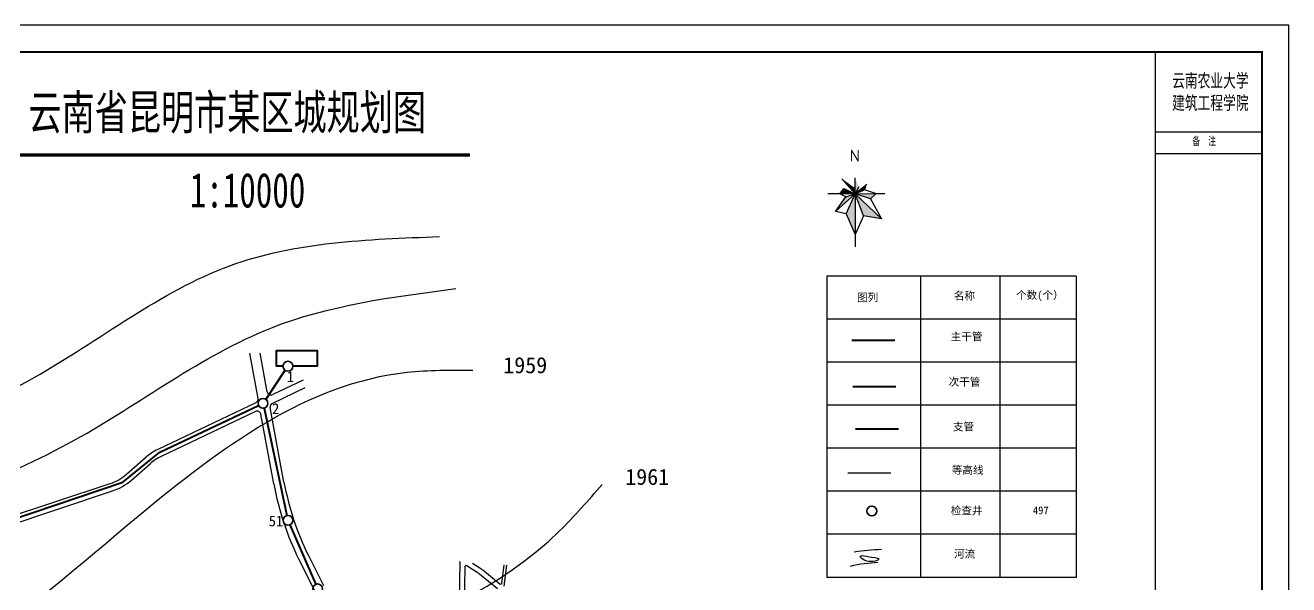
# Model space of a CAD drawing. Header units: millimetres. Extents: x 3174 to 4662, y 498 to 1092.
# Drawn here: x 3541.3 to 4014.8, y 882.5 to 1092.1 of the extents above; entities that cross this region are included whole.
import ezdxf

# ---------------------------------------------------------------- set-up
doc = ezdxf.new("R2010")
doc.units = ezdxf.units.MM
doc.linetypes.add('ACAD_ISO02W100', pattern=[15, 12, -3])
for name, color, linetype in [('dgx', 3, 'Continuous'), ('DL-BXRX', 7, 'Continuous'), ('TWT_TAB', 7, 'Continuous'), ('垂直', 7, 'Continuous'), ('河流', 5, 'Continuous'), ('片区边界', 6, 'Continuous')]:
    doc.layers.add(name, color=color, linetype=linetype)
for name, color, linetype, lineweight in [('干管', 2, 'Continuous', 50), ('标号', 6, 'Continuous', 50), ('节点', 6, 'Continuous', 50), ('雨水管道完整图', 90, 'ACAD_ISO02W100', 50)]:
    doc.layers.add(name, color=color, linetype=linetype, lineweight=lineweight)
doc.styles.get("Standard").update_dxf_attribs({"font": 'txt', "bigfont": 'gbcbig.shx'})
doc.styles.add('标注', font='', dxfattribs={"height": 3.5})
doc.styles.get('标注').set_extended_font_data('SimSun')

msp = doc.modelspace()

# ---------------------------------------------------------------- hatches: boundary and pattern name
for points in [[(3852.25, 1029), (3847.33, 1034.61), (3851.49, 1031.63)], [(3852.25, 1029), (3852.23, 1034.94), (3853.63, 1031.56)], [(3856.08, 1030.47), (3852.25, 1029), (3856.63, 1032.49)], [(3844.96, 1022.36), (3852.25, 1029), (3848.8, 1027.84)], [(3846.56, 1028.98), (3847.97, 1030.94), (3852.25, 1029)], [(3848.88, 1021.51), (3852.31, 1013.69), (3852.25, 1029)], [(3858.06, 1027.1), (3852.25, 1029), (3860.12, 1029.03)], [(3862.09, 1019.59), (3855.4, 1020.78), (3852.25, 1029)]]:
    msp.add_hatch(color=256).paths.add_polyline_path(points)

# ---------------------------------------------------------------- linework, layer by layer
for p, q in [((3964.76, 1044.13), (4004.76, 1044.13)), ((3852.25, 1029), (3847.33, 1034.61)), ((3852.25, 1029), (3852.23, 1034.94)), ((3856.63, 1032.49), (3852.25, 1029)), ((3846.56, 1028.98), (3842.06, 1028.96)), ((3844.96, 1022.36), (3852.25, 1029)), ((3844.96, 1022.36), (3848.8, 1027.84)), ((3846.56, 1028.98), (3847.97, 1030.94)), ((3852.25, 1029), (3846.56, 1028.98)), ((3848.8, 1027.84), (3846.56, 1028.98)), ((3847.97, 1030.94), (3852.25, 1029)), ((3848.8, 1027.84), (3852.25, 1029)), ((3848.88, 1021.51), (3852.25, 1029)), ((3851.49, 1031.63), (3852.25, 1029)), ((3853.63, 1031.56), (3852.25, 1029)), ((3856.08, 1030.47), (3852.25, 1029)), ((3852.25, 1029), (3860.12, 1029.03)), ((3852.25, 1029), (3852.31, 1013.69)), ((3855.4, 1020.78), (3852.25, 1029)), ((3862.09, 1019.59), (3852.25, 1029)), ((3858.06, 1027.1), (3852.25, 1029)), ((3856.08, 1030.47), (3860.12, 1029.03)), ((3858.06, 1027.1), (3860.12, 1029.03)), ((3860.12, 1029.03), (3863.45, 1029.04)), ((3858.06, 1027.1), (3862.09, 1019.59)), ((3848.88, 1021.51), (3844.96, 1022.36)), ((3848.88, 1021.51), (3852.31, 1013.69)), ((3855.4, 1020.78), (3852.31, 1013.69)), ((3862.09, 1019.59), (3855.4, 1020.78)), ((3852.31, 1013.69), (3852.33, 1009.05)), ((3628.49, 952.26), (3625.36, 969.22)), ((3631.97, 954.76), (3629.3, 969.22)), ((3645.36, 959.12), (3634.02, 953.71)), ((3646.02, 956.22), (3633.87, 950.42)), ((3627.69, 950.69), (3590.97, 933.18)), ((3627.53, 947.4), (3592.22, 930.55)), ((3638.21, 920.97), (3633.06, 948.84)), ((3634.4, 920.27), (3629.59, 946.35)), ((3579.18, 923.91), (3586.25, 930.08)), ((3581.09, 921.72), (3588.16, 927.89)), ((3532.38, 906.88), (3573.06, 920.41)), ((3533.3, 904.12), (3573.98, 917.65)), ((3643.9, 891.76), (3649.51, 880.47)), ((3647.37, 893.48), (3652.97, 882.19))]:
    msp.add_line(p, q)
msp.add_lwpolyline([(3173.76, 498.13), (4014.76, 498.13), (4014.76, 1092.13), (3173.76, 1092.13)], close=True)
for points, const_width in [([(3198.76, 508.13), (4004.76, 508.13), (4004.76, 1082.13), (3198.76, 1082.13)], 0.8), ([(4004.76, 508.13), (3964.76, 508.13), (3964.76, 1082.13), (4004.76, 1082.13)], 0.56)]:
    msp.add_lwpolyline(points, close=True, dxfattribs=dict(const_width=const_width))
at = {"const_width": 0.4}
msp.add_lwpolyline([(3964.76, 1052.13), (4004.76, 1052.13)], dxfattribs=at)
at = {"color": 7}
for points, const_width in [([(3535.38, 1043.52), (3707.9, 1043.52)], 1.2), ([(3535.38, 1040.4), (3707.9, 1040.4)], 0.001)]:
    msp.add_lwpolyline(points, dxfattribs=dict(at, const_width=const_width))
for centre, radius, start, end in [((3627.07, 952), 1.45, 295.5008, 10.4622), ((3633.4, 955.02), 1.45, 190.4622, 295.5008), ((3628.16, 946.09), 1.45, 10.4622, 115.5008), ((3634.49, 949.11), 1.45, 115.5008, 190.4622), ((3599.93, 914.39), 20.81, 115.5008, 131.0931), ((3599.93, 914.39), 17.91, 115.5008, 131.0931), ((3567.41, 937.4), 17.91, 288.3974, 311.0931), ((3567.41, 937.4), 20.81, 288.3974, 311.0931), ((3741.02, 939.95), 108.42, 190.4622, 206.3936), ((3741.02, 939.95), 104.54, 190.4622, 206.3936)]:
    msp.add_arc(centre, radius, start, end)
at = {"layer": 'dgx'}
for points in [[(3268.44, 646.47), (3320.83, 745.61), (3359.73, 838.4), (3442.28, 834.43), (3583.57, 908.19), (3684.38, 962.12), (3708.98, 962.91)], [(3300.19, 618.71), (3370.04, 751.16), (3483.55, 778.12), (3570.07, 824.92), (3741.53, 902.64), (3757.4, 920.09)]]:
    msp.add_spline(points, degree=3, dxfattribs=at)
at = {"layer": 'DL-BXRX'}
msp.add_line((3718.2, 881.01), (3711.51, 886.45), dxfattribs=at)
for points in [[(3704.11, 891.03), (3704, 891.08)], [(3704.04, 877.17), (3704.26, 890.8)], [(3704.26, 890.8), (3704.11, 891.03)], [(3704.26, 890.8), (3704.11, 891.03)], [(3711.67, 888.66), (3708.82, 890.44)], [(3705.87, 873.97), (3706.12, 889.45)], [(3706.51, 889.66), (3706.12, 889.45)], [(3710.66, 887.06), (3706.51, 889.66)], [(3719.22, 882.61), (3712.7, 887.91)], [(3719.85, 882.8), (3720.7, 889.94)], [(3720.76, 881.92), (3721.69, 889.82)], [(3719.85, 882.8), (3719.22, 882.61)]]:
    msp.add_lwpolyline(points, dxfattribs=at)
for points in [[(3711.51, 886.45, 0.03073), (3710.66, 887.06)], [(3712.7, 887.91, 0.03073), (3711.67, 888.66)]]:
    msp.add_lwpolyline(points, format="xyb", dxfattribs=at)
at = {"layer": 'TWT_TAB', "color": 7, "lineweight": -3}
msp.add_line((3841.68, 998.15), (3841.68, 885.25), dxfattribs=at)
for points in [[(3876.79, 998.15), (3876.79, 885.25)], [(3906.47, 998.15), (3906.47, 885.25)], [(3935.13, 998.15), (3935.13, 885.25)]]:
    msp.add_lwpolyline(points, dxfattribs=at)
at = {"layer": '垂直', "lineweight": -3}
for p, q in [((3935.13, 998.15), (3841.68, 998.15)), ((3935.13, 982.02), (3841.68, 982.02)), ((3935.13, 965.89), (3841.68, 965.89)), ((3916.82, 949.77), (3841.68, 949.77)), ((3935.13, 949.77), (3841.68, 949.77)), ((3935.13, 933.64), (3841.68, 933.64)), ((3935.13, 917.51), (3841.68, 917.51)), ((3935.13, 901.38), (3841.68, 901.38)), ((3935.13, 885.25), (3841.68, 885.25))]:
    msp.add_line(p, q, dxfattribs=at)
at = {"layer": '干管', "color": 1, "linetype": 'ByBlock', "lineweight": 40}
for points in [[(3637.84, 964.37), (3635.39, 964.37), (3635.39, 970.29), (3650.59, 970.29), (3650.59, 964.37), (3641.52, 964.37)], [(3631.39, 951.96), (3638.66, 962.85)], [(3435.33, 836.37), (3444.41, 838.03), (3464.95, 852.25), (3478.12, 866.04), (3489.55, 875.24), (3498.04, 890.71), (3503.63, 893.79), (3517.55, 896.59), (3535.69, 906.73), (3577.87, 920.92), (3591.66, 932.18), (3628.71, 949.65)], [(3630.75, 948.64), (3639.34, 908.45)], [(3640.45, 904.97), (3650.1, 882.62)]]:
    msp.add_lwpolyline(points, dxfattribs=at)
at = {"layer": '河流', "start_tangent": (0.530322, 0.847796)}
for points in [[(3242.12, 687.78), (3257.44, 711.95), (3259.86, 762.71), (3284.05, 811.87), (3295.34, 881.16), (3359.86, 892.44), (3405.83, 879.55), (3461.47, 915), (3544.53, 960.12), (3617.92, 1002.02), (3696.44, 1012.92)], [(3257.44, 664.41), (3272.76, 688.59), (3275.18, 739.35), (3299.38, 788.5), (3310.67, 857.79), (3375.18, 869.07), (3421.15, 856.18), (3476.79, 891.63), (3559.85, 936.76), (3633.24, 978.65), (3702.64, 993.45)]]:
    msp.add_spline(points, degree=3, dxfattribs=at)
at = {"layer": '河流'}
for points in [[(3851.96, 894.84), (3855.42, 895.48), (3858.76, 895.56), (3862.1, 895.81)], [(3850.47, 889.48), (3854.02, 890.45), (3857.41, 890.68), (3860.78, 890.89)]]:
    msp.add_open_spline(points, degree=3, dxfattribs=at)
at = {"layer": '河流', "start_tangent": (-0.97383, 0.227276), "end_tangent": (-0.97383, 0.227276)}
msp.add_spline([(3857.48, 893), (3854.23, 893.22), (3856.67, 891.34), (3861.1, 892.17), (3857.48, 893)], degree=3, dxfattribs=at)
at = {"layer": '节点', "color": 3, "linetype": 'ByBlock', "lineweight": 35}
for centre in [(3639.68, 964.37), (3630.37, 950.43), (3858.53, 910.1), (3639.72, 906.65), (3650.83, 880.94)]:
    msp.add_circle(centre, 1.84, dxfattribs=at)
at = {"layer": '雨水管道完整图', "color": 1, "linetype": 'ByBlock', "lineweight": 40}
msp.add_line((3851.08, 974.18), (3867.19, 974.18), dxfattribs=at)
at = {"layer": '雨水管道完整图', "color": 5, "linetype": 'ByBlock', "lineweight": 40}
msp.add_line((3851.43, 956.82), (3867.55, 956.82), dxfattribs=at)
at = {"layer": '雨水管道完整图', "color": 2, "linetype": 'ByBlock', "lineweight": 40}
msp.add_line((3852.44, 940.87), (3868.55, 940.87), dxfattribs=at)
at = {"layer": '雨水管道完整图', "linetype": 'ByBlock', "lineweight": -3}
msp.add_line((3849.5, 924.48), (3865.61, 924.48), dxfattribs=at)

# ---------------------------------------------------------------- texts
msp.add_text('N', height=4.17).set_placement((3850.15, 1041.18))
at = {"lineweight": -3, "char_height": 2.904, "attachment_point": 1}
for s, insert, width in [('{\\fSimSun|b0|i0|c134|p2;图列}', (3852.97, 991.59), 15.1848), ('{\\fSimSun|b0|i0|c134|p2;名称}', (3889.27, 992.2), 15.1848), ('{\\fSimSun|b0|i0|c134|p2;个数(个）}', (3912.59, 992.46), 21.2606), ('{\\fSimSun|b0|i0|c134|p2;主干管}', (3888.08, 976.9), 15.1848), ('{\\fSimSun|b0|i0|c134|p2;次干管}', (3887.32, 959.95), 15.1848), ('{\\fSimSun|b0|i0|c134|p2;支管}', (3888.92, 943.14), 15.1848), ('{\\fSimSun|b0|i0|c134|p2;等高线}', (3888.52, 926.92), 15.1848), ('{\\fSimSun|b0|i0|c134|p2;检查井}', (3888.12, 911.73), 15.1848), ('{\\fSimSun|b0|i0|c134|p2;497}', (3918.89, 911.8), 15.1848), ('{\\fSimSun|b0|i0|c134|p2;河流}', (3889.32, 895.51), 15.1848)]:
    msp.add_mtext(s, dxfattribs=dict(at, insert=insert, width=width))
at = {"char_height": 6.05, "width": 31.635, "attachment_point": 1}
for s, insert in [('{\\fSimSun|b0|i0|c134|p2;1959}', (3720.41, 967.79)), ('{\\fSimSun|b0|i0|c134|p2;1961}', (3766.11, 925.94))]:
    msp.add_mtext(s, dxfattribs=dict(at, insert=insert))
at = {"color": 3, "char_height": 4, "width": 31.635, "attachment_point": 1}
for s, insert in [('{\\fSimSun|b0|i0|c134|p2;1}', (3639.26, 962.41)), ('{\\fSimSun|b0|i0|c134|p2;2}', (3633.75, 950.47)), ('{\\fSimSun|b0|i0|c134|p2;51}', (3632.49, 908.38))]:
    msp.add_mtext(s, dxfattribs=dict(at, insert=insert))
at = {"layer": '标号', "linetype": 'ByBlock', "lineweight": -3, "attachment_point": 1}
for s, insert, char_height, width in [('{\\fSimSun|b0|i0|c134|p2;\\W0.7;\\C0;云南农业大学建筑工程学院}', (3971.07, 1073.9), 5, 33.031), ('{\\fSimSun|b0|i0|c134|p2;\\W0.7;\\C0;备  注}', (3978.61, 1050.26), 3, 27.2759)]:
    msp.add_mtext(s, dxfattribs=dict(at, insert=insert, char_height=char_height, width=width))
at = {"layer": '片区边界', "lineweight": -3, "char_height": 13, "attachment_point": 1, "style": '标注'}
for s, width, insert in [('{\\W0.7;\\C0;云南省昆明市某区城规划图}', 222.9159, (3542.47, 1066.04)), ('{\\W0.7;\\C0;1:10000}', 74.972, (3602.89, 1036.85))]:
    msp.add_mtext_dynamic_manual_height_columns(s, width=width, gutter_width=17.5, heights=[0], dxfattribs=dict(at, insert=insert))

doc.saveas('drawing.dxf')
